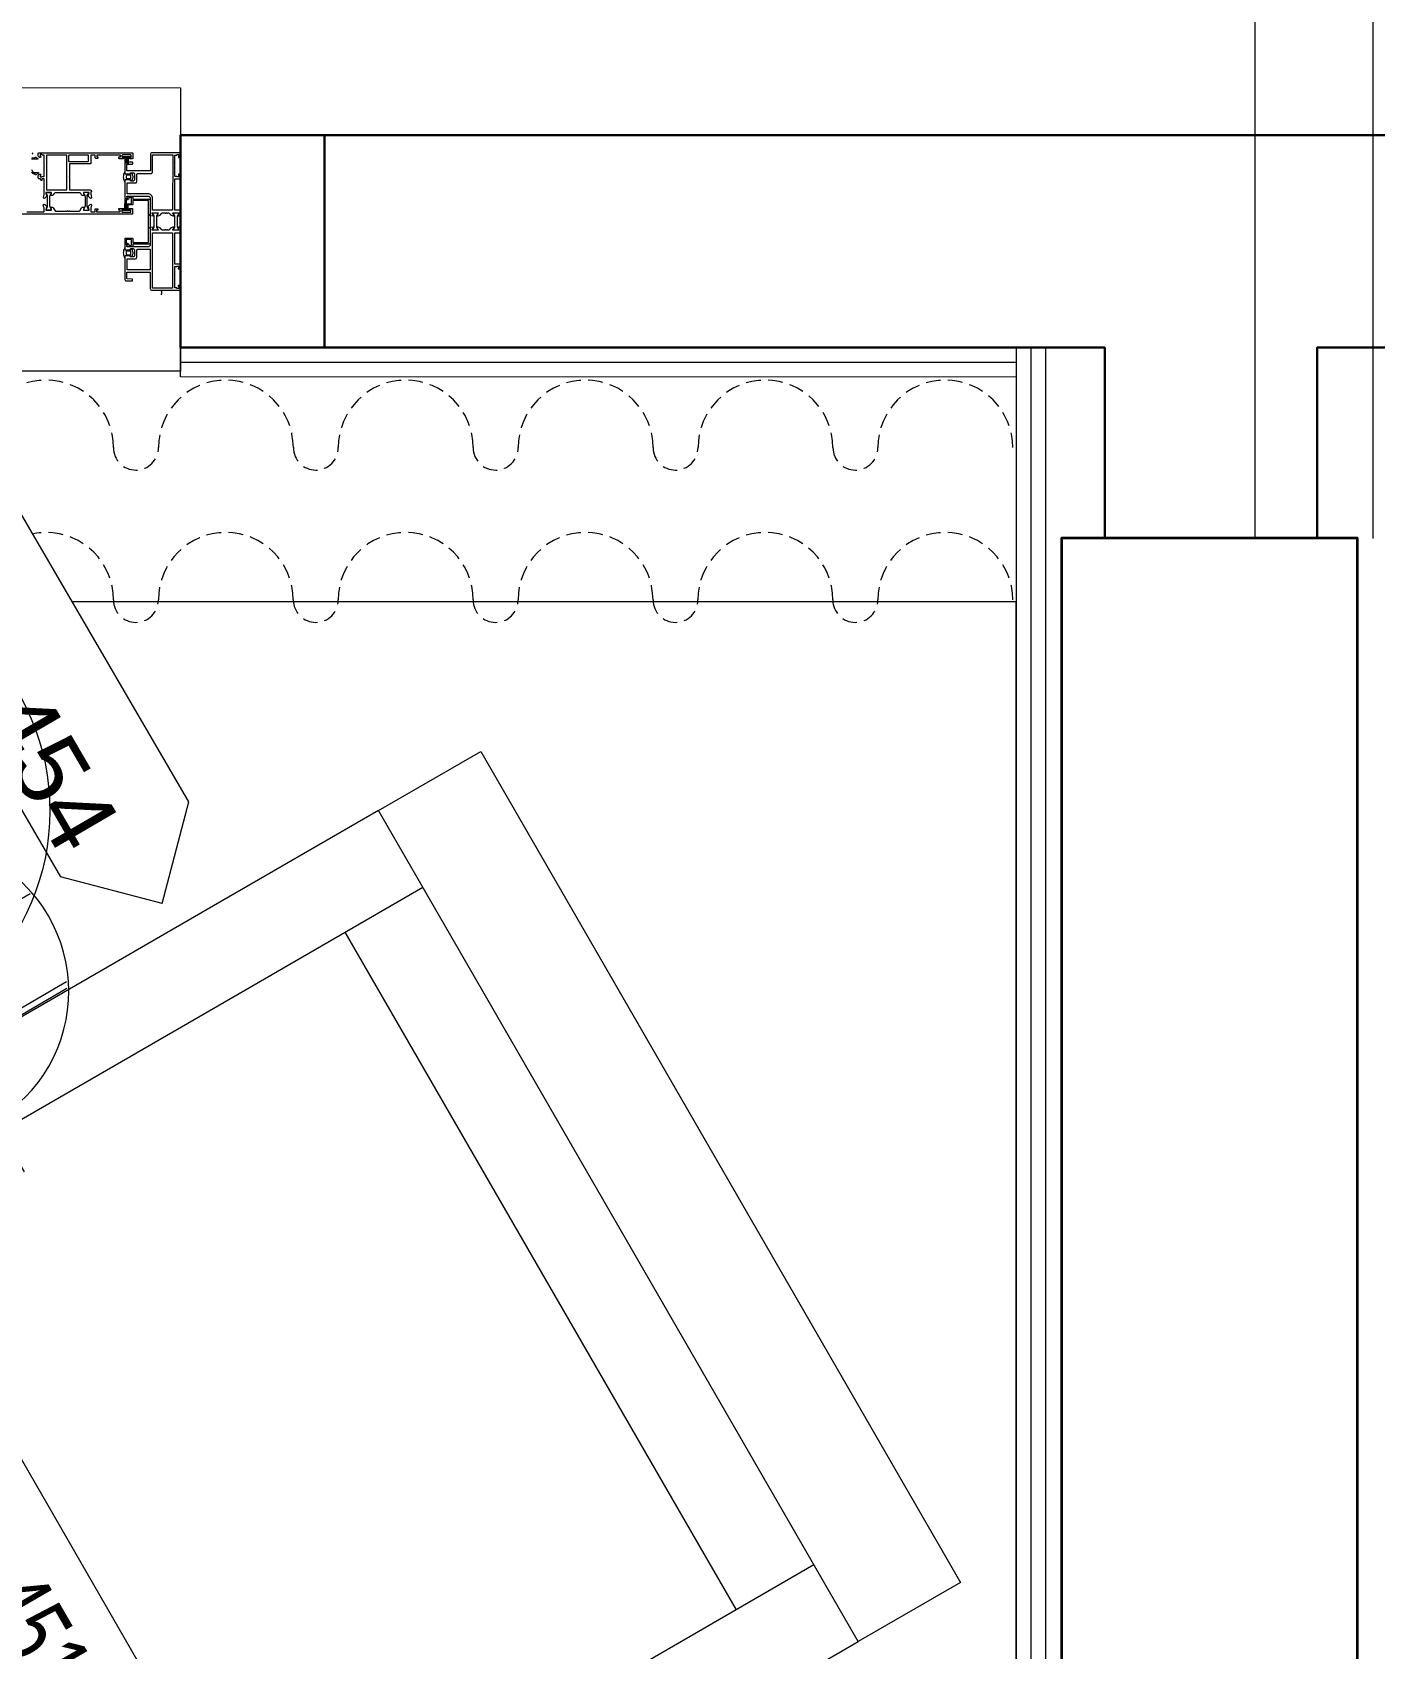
# Model space of a CAD drawing. Header units: centimetres. Extents: x 118932 to 154602, y -32682 to -23521.
# Drawn here: x 139760.7 to 139874.4, y -29583.4 to -29446.5 of the extents above; entities that cross this region are included whole.
import ezdxf
from ezdxf.enums import TextEntityAlignment as Align

# ---------------------------------------------------------------- set-up
doc = ezdxf.new("R2010")
doc.units = ezdxf.units.CM
doc.header["$LTSCALE"] = 50
doc.header["$MEASUREMENT"] = 0
doc.linetypes.add('Dash', pattern=[6.35, 3.175, -3.175])
doc.linetypes.add('HIDDEN', pattern=[0.375, 0.25, -0.125])
for name, color, linetype, lineweight, true_color in [('GEN_00_BL_Yazı', 7, 'Continuous', 0, 0x4f5250), ('GEN_01_TA_Kolon', 7, 'Continuous', 35, 0xd05d28), ('GEN_02_TF_Aydınlatma', 7, 'Continuous', 9, 0xf6a950), ('GEN_02_TF_Mobilya', 7, 'Continuous', 5, 0x745e3d), ('GEN_02_TF_Pencere', 7, 'Continuous', 9, 0x6093ac), ('GEN_05_ML_Alçıpan_giydirme', 7, 'Continuous', 18, 0x7ebab5), ('GEN_05_ML_Mermer', 7, 'Continuous', 9, 0x9d8692), ('GEN_06_GR_Orta', 7, 'Continuous', 20, 0x7a7b7a), ('KALACAK DUVARLAR', 7, 'Continuous', 30, 0x005387), ('ÖRÜLECEK DUVARLAR', 7, 'Continuous', 30, 0xfaca30)]:
    doc.layers.add(name, color=color, linetype=linetype, lineweight=lineweight, true_color=true_color)
doc.layers.add('GEN_02_TF_Halı', color=7, linetype='Continuous', lineweight=5, true_color=0x903373, transparency=0.8)
doc.styles.add('Arial_6', font='arial.ttf', dxfattribs={"height": 59.5325})

# ---------------------------------------------------------------- blocks, each defined once
blk = doc.blocks.new('LEVEL 0_B BLOK_KOLON')
at = {"layer": 'GEN_01_TA_Kolon'}
blk.add_lwpolyline([(-1144, 96.89), (-1144, 96.89), (-1119, 96.89), (-1119, 96.89), (-1119, -0.11), (-1119, -0.11), (-1144, -0.11)], close=True, dxfattribs=at)
blk = doc.blocks.new('KALACAK DUVALAR LEVEL 0 B BLOK')
at = {"layer": 'KALACAK DUVARLAR'}
blk.add_lwpolyline([(-1236.88, -48.9), (-1236.88, -32.79), (-1172.34, -32.79), (-1172.34, -14.79), (-1321, -14.79), (-1321, -32.79), (-1254.88, -32.79), (-1254.88, -48.9)], dxfattribs=at)
blk = doc.blocks.new('P9_')
at = {"layer": 'GEN_02_TF_Pencere', "linetype": 'Continuous'}
for p, q in [((162821.58, -20406, 0), (162821.58, -20406.51, 0)), ((162821.6, -20406, 0), (162821.6, -20406.51, 0)), ((162821.62, -20406, 0), (162821.62, -20406.51, 0)), ((162821.64, -20406, 0), (162821.64, -20406.51, 0)), ((162821.66, -20406, 0), (162821.66, -20406.51, 0)), ((162821.68, -20406, 0), (162821.68, -20406.51, 0)), ((162821.7, -20406, 0), (162821.7, -20406.51, 0)), ((162821.72, -20406, 0), (162821.72, -20406.51, 0)), ((162821.74, -20406, 0), (162821.74, -20406.51, 0)), ((162821.76, -20406, 0), (162821.76, -20406.51, 0)), ((162821.78, -20406, 0), (162821.78, -20406.51, 0)), ((162821.8, -20406, 0), (162821.8, -20406.51, 0)), ((162821.82, -20406, 0), (162821.82, -20406.51, 0)), ((162821.84, -20406, 0), (162821.84, -20406.51, 0)), ((162821.86, -20406, 0), (162821.86, -20406.51, 0)), ((162821.88, -20406, 0), (162821.88, -20406.51, 0)), ((162821.58, -20410.41, 0), (162821.58, -20409.9, 0)), ((162821.6, -20410.41, 0), (162821.6, -20409.9, 0)), ((162821.62, -20410.41, 0), (162821.62, -20409.9, 0)), ((162821.64, -20410.41, 0), (162821.64, -20409.9, 0)), ((162821.66, -20410.41, 0), (162821.66, -20409.9, 0)), ((162821.68, -20410.41, 0), (162821.68, -20409.9, 0)), ((162821.7, -20410.41, 0), (162821.7, -20409.9, 0)), ((162821.72, -20410.41, 0), (162821.72, -20409.9, 0)), ((162821.74, -20410.41, 0), (162821.74, -20409.9, 0)), ((162821.76, -20410.41, 0), (162821.76, -20409.9, 0)), ((162821.78, -20410.41, 0), (162821.78, -20409.9, 0)), ((162821.8, -20410.41, 0), (162821.8, -20409.9, 0)), ((162821.82, -20410.41, 0), (162821.82, -20409.9, 0)), ((162821.84, -20410.41, 0), (162821.84, -20409.9, 0)), ((162821.86, -20410.41, 0), (162821.86, -20409.9, 0)), ((162821.88, -20410.41, 0), (162821.88, -20409.9, 0))]:
    blk.add_line(p, q, dxfattribs=at)
at = {"layer": 'GEN_02_TF_Pencere', "extrusion": (0, 0, -1), "elevation": 0}
for points in [[(-162813.73, -20405.6, 0.41421), (-162813.76, -20405.63), (-162813.76, -20405.69, 0.41421), (-162813.73, -20405.72)], [(-162813.71, -20406.02), (-162813.98, -20406.02), (-162814, -20405.98, 0.414213), (-162814.04, -20405.97), (-162814.21, -20406.07, 0.767327), (-162814.19, -20406.14), (-162813.69, -20406.14, 0.414213)], [(-162813.68, -20407.02), (-162813.78, -20407.18, -0.244575), (-162813.93, -20407.26), (-162814.21, -20407.26, 0.767327), (-162814.24, -20407.36), (-162814.04, -20407.47, 0.577351), (-162814, -20407.45), (-162814, -20407.38), (-162813.93, -20407.38, 0.244575), (-162813.69, -20407.25)], [(-162813.3, -20410.6), (-162814.72, -20410.6, -0.414214), (-162814.75, -20410.57), (-162814.75, -20410.3), (-162814.68, -20410.04, 0.700075), (-162814.79, -20409.97), (-162814.81, -20409.98), (-162814.98, -20410.15, 0.617785), (-162814.97, -20410.21, -0.283333), (-162814.94, -20410.23), (-162814.89, -20410.42), (-162814.89, -20410.44, -0.673162), (-162814.94, -20410.46, 0.202354), (-162814.96, -20410.45), (-162815.35, -20410.45, -0.415901), (-162815.38, -20410.42), (-162815.38, -20410.4, -0.137872), (-162815.38, -20410.38), (-162815.28, -20410.23, 0.585714), (-162815.3, -20410.2), (-162815.44, -20410.2, 0.30109), (-162815.53, -20410.25), (-162815.69, -20410.51, -0.261413), (-162815.77, -20410.55), (-162816.6, -20410.55), (-162816.62, -20410.52), (-162816.64, -20410.55), (-162816.7, -20410.55, 1), (-162816.76, -20410.55), (-162816.84, -20410.55, 1), (-162816.9, -20410.55), (-162817.68, -20410.55, -0.261413), (-162817.77, -20410.51), (-162817.93, -20410.25, 0.261381), (-162818.01, -20410.2), (-162818.16, -20410.2, 0.585524), (-162818.17, -20410.23), (-162818.08, -20410.38, -0.137707), (-162818.08, -20410.4), (-162818.08, -20410.42, -0.414214), (-162818.11, -20410.45), (-162818.49, -20410.45, 0.202488), (-162818.51, -20410.46, -0.673126), (-162818.57, -20410.44), (-162818.57, -20410.42), (-162818.52, -20410.24, -0.283536), (-162818.49, -20410.21, 0.617796), (-162818.48, -20410.15), (-162818.65, -20409.98), (-162818.67, -20409.97, 0.700399), (-162818.77, -20410.04), (-162818.7, -20410.3), (-162818.7, -20410.58, -0.414214), (-162818.73, -20410.61), (-162819.05, -20410.61, -0.414214), (-162819.08, -20410.58), (-162819.08, -20410.37, 0.414214), (-162819.11, -20410.34), (-162819.27, -20410.34, 0.414214), (-162819.3, -20410.37), (-162819.3, -20410.43, 0.414214), (-162819.27, -20410.46), (-162819.2, -20410.46), (-162819.2, -20410.61), (-162821.2, -20410.61), (-162821.2, -20410.46), (-162821.1, -20410.46, 0.414214), (-162821.07, -20410.43), (-162821.07, -20410.36, 0.414214), (-162821.12, -20410.31), (-162821.43, -20410.31, 0.414214), (-162821.5, -20410.38, 0.414214), (-162821.47, -20410.41), (-162821.39, -20410.41, -0.414214), (-162821.34, -20410.46), (-162821.34, -20410.58, -0.414214), (-162821.39, -20410.63), (-162822.06, -20410.63, -0.414214), (-162822.11, -20410.58), (-162822.11, -20410.46, -0.414214), (-162822.06, -20410.41), (-162821.98, -20410.41, 0.414214), (-162821.95, -20410.38, 0.414214), (-162822.02, -20410.31), (-162822.22, -20410.31, 0.414214), (-162822.25, -20410.34), (-162822.25, -20410.78, 0.414214), (-162822.22, -20410.81), (-162822.22, -20410.81), (-162812.28, -20410.8, 0.414214)]]:
    blk.add_lwpolyline(points, format="xyb", dxfattribs=at)
for points in [[(-162814.29, -20405.6), (-162822.23, -20405.6, 0.198912), (-162822.25, -20405.61, 0.198912), (-162822.26, -20405.63), (-162822.26, -20406.07, 0.414214), (-162822.23, -20406.1), (-162822.03, -20406.1, 0.414214), (-162821.96, -20406.03, 0.414214), (-162821.99, -20406), (-162822.07, -20406, -0.414214), (-162822.12, -20405.95), (-162822.12, -20405.83, -0.414214), (-162822.07, -20405.78), (-162821.4, -20405.78, -0.414214), (-162821.35, -20405.83), (-162821.35, -20405.95, -0.414214), (-162821.4, -20406), (-162821.48, -20406, 0.414214), (-162821.51, -20406.03, 0.414214), (-162821.44, -20406.1), (-162821.13, -20406.1, 0.414214), (-162821.08, -20406.05), (-162821.08, -20405.98, 0.414214), (-162821.11, -20405.95), (-162821.21, -20405.95), (-162821.21, -20405.8), (-162819.21, -20405.8), (-162819.21, -20405.95), (-162819.28, -20405.95, 0.414214), (-162819.31, -20405.98), (-162819.31, -20406.04, 0.414214), (-162819.28, -20406.07), (-162819.12, -20406.07, 0.414214), (-162819.09, -20406.04), (-162819.09, -20405.83, -0.414214), (-162819.06, -20405.8), (-162818.71, -20405.8), (-162818.71, -20406.5, 0.414213), (-162818.68, -20406.53), (-162816.91, -20406.53), (-162816.91, -20407.61), (-162816.88, -20407.64), (-162816.91, -20407.67), (-162816.91, -20408.75), (-162818.66, -20408.75, 0.414277), (-162818.76, -20408.85), (-162818.76, -20408.88, 0.339312), (-162818.74, -20408.9), (-162818.72, -20408.91, -0.339802), (-162818.71, -20408.93), (-162818.71, -20409.11), (-162818.78, -20409.38, 0.700085), (-162818.67, -20409.45), (-162818.65, -20409.44), (-162818.48, -20409.27, 0.617948), (-162818.5, -20409.21, -0.283637), (-162818.52, -20409.18), (-162818.57, -20409), (-162818.57, -20408.98, -0.673161), (-162818.52, -20408.96, 0.202488), (-162818.5, -20408.97), (-162818.11, -20408.97, -0.414214), (-162818.08, -20409), (-162818.08, -20409.02, -0.137872), (-162818.08, -20409.04), (-162818.18, -20409.19, 0.585524), (-162818.16, -20409.22), (-162818.02, -20409.22, 0.261413), (-162817.93, -20409.17), (-162817.86, -20409.05, -0.261413), (-162817.77, -20409), (-162816.86, -20409), (-162815.69, -20409, -0.261413), (-162815.61, -20409.05), (-162815.53, -20409.17, 0.261413), (-162815.45, -20409.22), (-162815.3, -20409.22, 0.585524), (-162815.29, -20409.19), (-162815.38, -20409.04, -0.137872), (-162815.38, -20409.02), (-162815.38, -20409, -0.414214), (-162815.35, -20408.97), (-162814.97, -20408.97, 0.202488), (-162814.95, -20408.96, -0.673161), (-162814.89, -20408.98), (-162814.89, -20409), (-162814.94, -20409.18, -0.283637), (-162814.97, -20409.21, 0.617948), (-162814.98, -20409.27), (-162814.81, -20409.44), (-162814.79, -20409.45, 0.700085), (-162814.69, -20409.38), (-162814.76, -20409.12), (-162814.76, -20407.83, -0.414214), (-162814.73, -20407.8), (-162814.59, -20407.8, -0.414214), (-162814.56, -20407.83), (-162814.56, -20407.92, 0.463003), (-162814.52, -20407.95, 0.372825), (-162814.44, -20407.85), (-162814.44, -20407.83, -0.414214), (-162814.41, -20407.8), (-162814.34, -20407.8, 0.414214), (-162814.26, -20407.72), (-162814.26, -20407.55, 0.414214), (-162814.41, -20407.4), (-162814.43, -20407.4, 0.414214), (-162814.46, -20407.43), (-162814.46, -20407.47, 0.380812), (-162814.43, -20407.5, -0.365977), (-162814.41, -20407.53), (-162814.41, -20407.62, -0.414214), (-162814.44, -20407.65), (-162814.55, -20407.65, -0.365977), (-162814.58, -20407.62, 0.369187), (-162814.61, -20407.6), (-162814.73, -20407.6, -0.414214), (-162814.76, -20407.57), (-162814.76, -20406.73), (-162814.79, -20406.7), (-162814.76, -20406.67), (-162814.76, -20405.83, -0.414214), (-162814.73, -20405.8), (-162814.6, -20405.8, 0.365995), (-162814.58, -20405.77, -0.365977), (-162814.55, -20405.75), (-162814.44, -20405.75, -0.414214), (-162814.41, -20405.78), (-162814.41, -20405.87, -0.374045), (-162814.43, -20405.9, 0.366034), (-162814.46, -20405.93), (-162814.46, -20405.97, 0.414214), (-162814.43, -20406), (-162814.41, -20406, 0.414214), (-162814.26, -20405.85), (-162814.26, -20405.63, 0.414214), (-162814.29, -20405.6)], [(-162816.83, -20406.32, -0.198912), (-162816.86, -20406.33), (-162818.48, -20406.33, -0.414214), (-162818.51, -20406.3), (-162818.51, -20405.83, -0.414214), (-162818.48, -20405.8), (-162816.86, -20405.8, -0.414214), (-162816.83, -20405.83), (-162816.83, -20406.3, -0.198912), (-162816.83, -20406.32)], [(-162826.3, -20405.6), (-162823.91, -20405.6, -0.414214), (-162823.76, -20405.75), (-162823.76, -20407.11, 0.414214), (-162823.73, -20407.14), (-162821.79, -20407.14, 0.414214), (-162821.76, -20407.11), (-162821.76, -20406.6, 0.400696), (-162821.79, -20406.57), (-162822.23, -20406.55, -0.400696), (-162822.26, -20406.52), (-162822.26, -20406.43, -0.414214), (-162822.23, -20406.4), (-162821.7, -20406.4, -0.414214), (-162821.6, -20406.5), (-162821.6, -20407.32, -0.399104), (-162821.65, -20407.37), (-162822.03, -20407.39, -0.429487), (-162822.06, -20407.36), (-162822.06, -20407.34, 0.414214), (-162822.11, -20407.29), (-162822.3, -20407.29, 0.414214), (-162822.4, -20407.39), (-162822.4, -20407.89, 0.414214), (-162822.3, -20407.99), (-162822.11, -20407.99, 0.414214), (-162822.06, -20407.94), (-162822.06, -20407.92, -0.429495), (-162822.03, -20407.89), (-162821.65, -20407.91, -0.399096), (-162821.6, -20407.96), (-162821.6, -20409.43, -0.414214), (-162821.63, -20409.46), (-162821.77, -20409.46, -0.518649), (-162821.8, -20409.42), (-162821.76, -20409.3, 0.518649), (-162821.79, -20409.26), (-162823.55, -20409.26, 0.414214), (-162823.75, -20409.46), (-162823.75, -20410.77, 0.41134), (-162823.72, -20410.8, -0.312805), (-162823.71, -20410.81), (-162823.68, -20410.89, -0.493156), (-162823.69, -20410.92), (-162823.99, -20410.95, -0.957545), (-162824, -20410.91, 0.268123), (-162823.98, -20410.9), (-162823.92, -20410.74, 0.843087), (-162823.93, -20410.68), (-162824.39, -20410.68, 0.577366), (-162824.41, -20410.72), (-162824.32, -20410.88, 0.182928), (-162824.31, -20410.89, -0.849637), (-162824.32, -20410.93), (-162824.41, -20410.93, -0.267944), (-162824.67, -20410.78), (-162824.7, -20410.73, 0.267964), (-162824.78, -20410.68), (-162824.91, -20410.68), (-162824.93, -20410.72), (-162824.95, -20410.68), (-162825.01, -20410.68, -1), (-162825.07, -20410.68), (-162825.15, -20410.68, -1), (-162825.21, -20410.68), (-162825.29, -20410.68, 0.267966), (-162825.38, -20410.73), (-162825.41, -20410.78, -0.267944), (-162825.67, -20410.93), (-162825.76, -20410.93, -0.849744), (-162825.77, -20410.89, 0.182697), (-162825.76, -20410.88), (-162825.67, -20410.72, 0.577366), (-162825.69, -20410.68), (-162826.14, -20410.68, 0.843081), (-162826.15, -20410.74), (-162826.1, -20410.9, 0.267761), (-162826.08, -20410.91, -0.957329), (-162826.09, -20410.95), (-162826.32, -20410.93), (-162826.32, -20410.77), (-162826.32, -20410.49, -0.414214), (-162826.29, -20410.46), (-162825.85, -20410.46, 0.414214), (-162825.82, -20410.43), (-162825.83, -20407.8), (-162826.24, -20407.8, -0.414214), (-162826.33, -20407.72), (-162826.33, -20407.55, -0.414214), (-162826.18, -20407.4), (-162826.15, -20407.4, -0.414214), (-162826.13, -20407.42), (-162826.13, -20407.47, -0.36604), (-162826.15, -20407.5, 0.365984), (-162826.18, -20407.53), (-162826.18, -20407.62, 0.414214), (-162826.15, -20407.65), (-162826.04, -20407.65, 0.367429), (-162826.01, -20407.62, -0.364526), (-162825.98, -20407.6), (-162825.86, -20407.6, 0.414214), (-162825.83, -20407.57), (-162825.83, -20406.73), (-162825.8, -20406.7), (-162825.83, -20406.67), (-162825.83, -20405.83, 0.414214), (-162825.86, -20405.8), (-162825.98, -20405.8, -0.364526), (-162826.01, -20405.77, 0.367429), (-162826.04, -20405.75), (-162826.15, -20405.75, 0.414214), (-162826.18, -20405.78), (-162826.18, -20405.87, 0.365984), (-162826.15, -20405.9, -0.36604), (-162826.13, -20405.93), (-162826.13, -20405.98, -0.414214), (-162826.15, -20406), (-162826.18, -20406, -0.414214), (-162826.33, -20405.85), (-162826.33, -20405.63, -0.414214), (-162826.3, -20405.6)], [(-162823.94, -20405.78), (-162825.65, -20405.78), (-162825.64, -20410.46), (-162823.93, -20410.46), (-162823.93, -20409.46, -0.414214), (-162823.55, -20409.08), (-162821.81, -20409.08, 0.414214), (-162821.78, -20409.05), (-162821.78, -20408.17, 0.414214), (-162821.81, -20408.14), (-162822.5, -20408.14, -0.414214), (-162822.6, -20408.04), (-162822.6, -20407.44, 0.414214), (-162822.7, -20407.34), (-162823.84, -20407.34, -0.414214), (-162823.94, -20407.24), (-162823.94, -20405.78)], [(-162821.6, -20408.08, 0.064394), (-162821.52, -20407.87, 0.064394), (-162821.49, -20407.64, 0.129325), (-162821.6, -20407.21), (-162821.6, -20407.36, -0.399528), (-162821.63, -20407.39), (-162822.05, -20407.42, -0.414214), (-162822.08, -20407.39), (-162822.08, -20407.36, 0.414214), (-162822.11, -20407.33), (-162822.11, -20407.33, 0.295923), (-162822.2, -20407.39, 0.104809), (-162822.26, -20407.65, 0.104809), (-162822.2, -20407.9, 0.295923), (-162822.11, -20407.96), (-162822.11, -20407.96, 0.414214), (-162822.08, -20407.93), (-162822.08, -20407.91, -0.414214), (-162822.05, -20407.88), (-162821.63, -20407.9, -0.399528), (-162821.6, -20407.93), (-162821.6, -20408.08)], [(-162821.75, -20407.79), (-162822.07, -20407.77, -0.337036), (-162822.1, -20407.75, -0.054259), (-162822.11, -20407.65, -0.054259), (-162822.1, -20407.54, -0.337036), (-162822.07, -20407.52), (-162821.75, -20407.5, -0.32284), (-162821.72, -20407.52, -0.093955), (-162821.69, -20407.64, -0.093955), (-162821.72, -20407.77, -0.32284), (-162821.75, -20407.79)], [(-162815.22, -20409.29), (-162815.22, -20410.13, -0.131653), (-162815.24, -20410.19), (-162815.34, -20410.37), (-162815.34, -20410.41, 0.414213), (-162815.3, -20410.45), (-162814.96, -20410.45, 0.414214), (-162814.92, -20410.41), (-162814.92, -20410.37), (-162815.03, -20410.19, -0.131652), (-162815.04, -20410.13), (-162815.04, -20409.29, -0.131652), (-162815.03, -20409.23), (-162814.92, -20409.05), (-162814.92, -20409.01, 0.414214), (-162814.96, -20408.97), (-162815.3, -20408.97, 0.414213), (-162815.34, -20409.01), (-162815.34, -20409.05), (-162815.24, -20409.23, -0.131652), (-162815.22, -20409.29)], [(-162818.22, -20409.29), (-162818.22, -20410.13, 0.131653), (-162818.2, -20410.19), (-162818.1, -20410.37), (-162818.1, -20410.41, -0.414213), (-162818.14, -20410.45), (-162818.48, -20410.45, -0.414214), (-162818.52, -20410.41), (-162818.52, -20410.37), (-162818.41, -20410.19, 0.131652), (-162818.4, -20410.13), (-162818.4, -20409.29, 0.131652), (-162818.41, -20409.23), (-162818.52, -20409.05), (-162818.52, -20409.01, -0.414214), (-162818.48, -20408.97), (-162818.14, -20408.97, -0.414213), (-162818.1, -20409.01), (-162818.1, -20409.05), (-162818.2, -20409.23, 0.131652), (-162818.22, -20409.29)], [(-162822.26, -20413.53, 0.198912), (-162822.25, -20413.55, 0.198912), (-162822.23, -20413.56), (-162821.82, -20413.56, 0.518649), (-162821.79, -20413.52), (-162821.83, -20413.4, -0.518649), (-162821.8, -20413.36), (-162821.64, -20413.36, 0.414214), (-162821.61, -20413.33), (-162821.61, -20412.87, 0.414214), (-162821.64, -20412.84), (-162822.23, -20412.84, 0.414214), (-162822.26, -20412.87), (-162822.26, -20413.21), (-162823.61, -20413.21), (-162823.61, -20411.43), (-162823.61, -20409.64), (-162822.26, -20409.64), (-162822.26, -20409.98, 0.414214), (-162822.23, -20410.01), (-162821.64, -20410.01, 0.414214), (-162821.61, -20409.98), (-162821.61, -20409.52, 0.414214), (-162821.64, -20409.49), (-162821.8, -20409.49, -0.518649), (-162821.83, -20409.45), (-162821.79, -20409.33, 0.518649), (-162821.82, -20409.29), (-162822.23, -20409.29, 0.414214), (-162822.26, -20409.32), (-162822.26, -20409.49, -0.414214), (-162822.29, -20409.52), (-162823.7, -20409.52, 0.414214), (-162823.73, -20409.55), (-162823.73, -20411.43), (-162823.73, -20413.3, 0.414214), (-162823.7, -20413.33), (-162822.29, -20413.33, -0.414214), (-162822.26, -20413.36), (-162822.26, -20413.53)], [(-162822.16, -20409.88), (-162822.16, -20409.44, -0.395113), (-162822.13, -20409.41), (-162821.92, -20409.4, 0.505029), (-162821.78, -20409.59), (-162821.74, -20409.59, -0.414214), (-162821.71, -20409.62), (-162821.71, -20409.88, -0.414214), (-162821.74, -20409.91), (-162822.13, -20409.91, -0.414214), (-162822.16, -20409.88)], [(-162824.27, -20411), (-162824.27, -20411.85, -0.131652), (-162824.28, -20411.91), (-162824.38, -20412.09), (-162824.38, -20412.12, 0.414214), (-162824.34, -20412.16), (-162824, -20412.16, 0.414214), (-162823.96, -20412.12), (-162823.96, -20412.09), (-162824.07, -20411.91, -0.131652), (-162824.09, -20411.85), (-162824.09, -20411, -0.131652), (-162824.07, -20410.94), (-162823.97, -20410.76), (-162823.97, -20410.72, 0.414214), (-162824.01, -20410.68), (-162824.35, -20410.68, 0.414214), (-162824.39, -20410.72), (-162824.39, -20410.76), (-162824.28, -20410.94, -0.131652), (-162824.27, -20411)], [(-162826.02, -20411), (-162826.02, -20411.85, -0.131652), (-162826.04, -20411.91), (-162826.14, -20412.09), (-162826.14, -20412.12, 0.414214), (-162826.1, -20412.16), (-162825.76, -20412.16, 0.414214), (-162825.72, -20412.12), (-162825.72, -20412.09), (-162825.83, -20411.91, -0.131652), (-162825.84, -20411.85), (-162825.84, -20411, -0.131652), (-162825.83, -20410.94), (-162825.72, -20410.76), (-162825.72, -20410.72, 0.414214), (-162825.76, -20410.68), (-162826.1, -20410.68, 0.414214), (-162826.14, -20410.72), (-162826.14, -20410.76), (-162826.04, -20410.94, -0.131652), (-162826.02, -20411)], [(-162825.82, -20415.04), (-162825.82, -20412.41, 0.414214), (-162825.85, -20412.38), (-162826.29, -20412.38, -0.414214), (-162826.32, -20412.35), (-162826.32, -20412.07), (-162826.32, -20411.91), (-162826.09, -20411.89, -0.957329), (-162826.08, -20411.93, 0.267761), (-162826.1, -20411.94), (-162826.15, -20412.1, 0.843081), (-162826.14, -20412.16), (-162825.69, -20412.16, 0.577366), (-162825.67, -20412.12), (-162825.76, -20411.96, 0.182697), (-162825.77, -20411.95, -0.849744), (-162825.76, -20411.91), (-162825.67, -20411.91, -0.267944), (-162825.41, -20412.06), (-162825.38, -20412.11, 0.267966), (-162825.29, -20412.16), (-162825.21, -20412.16, -1), (-162825.15, -20412.16), (-162825.07, -20412.16, -1), (-162825.01, -20412.16), (-162824.95, -20412.16), (-162824.93, -20412.12), (-162824.91, -20412.16), (-162824.78, -20412.16, 0.267964), (-162824.7, -20412.11), (-162824.67, -20412.06, -0.267944), (-162824.41, -20411.91), (-162824.32, -20411.91, -0.849637), (-162824.31, -20411.95, 0.182928), (-162824.32, -20411.96), (-162824.41, -20412.12, 0.577366), (-162824.38, -20412.16), (-162823.93, -20412.16, 0.843087), (-162823.92, -20412.1), (-162823.98, -20411.94, 0.268123), (-162824, -20411.93, -0.957545), (-162823.99, -20411.89), (-162823.69, -20411.92, -0.493156), (-162823.67, -20411.94), (-162823.71, -20412.03, -0.312805), (-162823.72, -20412.04, 0.41134), (-162823.75, -20412.07), (-162823.75, -20413.37, 0.414214), (-162823.55, -20413.57), (-162821.78, -20413.57, 0.414214), (-162821.75, -20413.54), (-162821.8, -20413.4, -0.414214), (-162821.77, -20413.37), (-162821.63, -20413.37, -0.414214), (-162821.6, -20413.4), (-162821.6, -20413.75, -0.399096), (-162821.65, -20413.8), (-162822.02, -20413.82, -0.429495), (-162822.05, -20413.79), (-162822.05, -20413.77, 0.414214), (-162822.1, -20413.72), (-162822.3, -20413.72, 0.414214), (-162822.4, -20413.82), (-162822.4, -20414.32, 0.414214), (-162822.3, -20414.42), (-162822.1, -20414.42, 0.414214), (-162822.05, -20414.37), (-162822.05, -20414.35, -0.429487), (-162822.02, -20414.32), (-162821.65, -20414.34, -0.399104), (-162821.6, -20414.39), (-162821.6, -20416.34, -0.414214), (-162821.7, -20416.44), (-162822.22, -20416.44, -0.414214), (-162822.25, -20416.41), (-162822.25, -20416.32, -0.400696), (-162822.22, -20416.29), (-162821.79, -20416.27, 0.400696), (-162821.76, -20416.24), (-162821.76, -20415.73, 0.414214), (-162821.79, -20415.7), (-162823.72, -20415.7, 0.414214), (-162823.75, -20415.73), (-162823.75, -20417.09, -0.414214), (-162823.9, -20417.24), (-162826.29, -20417.24, -0.414214), (-162826.32, -20417.21), (-162826.32, -20416.99, -0.414214), (-162826.17, -20416.84), (-162826.14, -20416.84, -0.414214), (-162826.12, -20416.86), (-162826.12, -20416.91, -0.36604), (-162826.15, -20416.94, 0.365984), (-162826.17, -20416.97), (-162826.17, -20417.06, 0.414214), (-162826.14, -20417.09), (-162826.03, -20417.09, 0.367429), (-162826, -20417.07, -0.364526), (-162825.97, -20417.04), (-162825.85, -20417.04, 0.414214), (-162825.82, -20417.01), (-162825.82, -20416.17), (-162825.79, -20416.14), (-162825.82, -20416.11), (-162825.82, -20415.27, 0.414214), (-162825.85, -20415.24), (-162825.97, -20415.24, -0.364526), (-162826, -20415.22, 0.367429), (-162826.03, -20415.19), (-162826.14, -20415.19, 0.414214), (-162826.17, -20415.22), (-162826.17, -20415.31, 0.365984), (-162826.15, -20415.34, -0.36604), (-162826.12, -20415.37), (-162826.12, -20415.42, -0.414214), (-162826.14, -20415.44), (-162826.17, -20415.44, -0.414214), (-162826.32, -20415.29), (-162826.32, -20415.12, -0.414214), (-162826.24, -20415.04), (-162825.82, -20415.04)], [(-162822.15, -20413.43, -0.190395), (-162822.16, -20413.41), (-162822.16, -20412.97, -0.414214), (-162822.13, -20412.94), (-162821.74, -20412.94, -0.414214), (-162821.71, -20412.97), (-162821.71, -20413.23, -0.414214), (-162821.74, -20413.26), (-162821.78, -20413.26, 0.505029), (-162821.92, -20413.46), (-162822.13, -20413.44, -0.190395), (-162822.15, -20413.43)], [(-162821.6, -20414.51, 0.064394), (-162821.52, -20414.3, 0.064394), (-162821.49, -20414.08, 0.129325), (-162821.6, -20413.65), (-162821.6, -20413.8, -0.399528), (-162821.63, -20413.83), (-162822.04, -20413.85, -0.414214), (-162822.07, -20413.82), (-162822.07, -20413.79, 0.414214), (-162822.1, -20413.76), (-162822.11, -20413.76, 0.295923), (-162822.2, -20413.82, 0.104809), (-162822.26, -20414.08, 0.104809), (-162822.2, -20414.34, 0.295923), (-162822.11, -20414.4), (-162822.1, -20414.4, 0.414214), (-162822.07, -20414.37), (-162822.07, -20414.34, -0.414214), (-162822.04, -20414.31), (-162821.63, -20414.33, -0.399528), (-162821.6, -20414.36), (-162821.6, -20414.51)], [(-162821.74, -20414.23), (-162822.07, -20414.21, -0.337036), (-162822.1, -20414.19, -0.054259), (-162822.11, -20414.08, -0.054259), (-162822.1, -20413.98, -0.337036), (-162822.07, -20413.95), (-162821.74, -20413.94, -0.32284), (-162821.71, -20413.96, -0.093955), (-162821.69, -20414.08, -0.093955), (-162821.71, -20414.21, -0.32284), (-162821.74, -20414.23)], [(-162823.75, -20413.8), (-162823.75, -20415.49, 0.414189), (-162823.72, -20415.52), (-162821.81, -20415.52, 0.414238), (-162821.78, -20415.49), (-162821.78, -20414.6, 0.414214), (-162821.81, -20414.57), (-162822.5, -20414.57, -0.414214), (-162822.6, -20414.47), (-162822.6, -20413.87, 0.414214), (-162822.7, -20413.77), (-162823.72, -20413.77, 0.414214), (-162823.75, -20413.8)]]:
    blk.add_lwpolyline(points, format="xyb", close=True, dxfattribs=at)
for points in [[(-162816.67, -20405.8), (-162814.96, -20405.8), (-162814.96, -20408.75), (-162816.67, -20408.75), (-162816.67, -20405.8)], [(-162825.64, -20412.38), (-162825.64, -20417.06), (-162823.93, -20417.06), (-162823.93, -20412.38), (-162825.64, -20412.38)]]:
    blk.add_lwpolyline(points, close=True, dxfattribs=at)
at = {"layer": 'GEN_02_TF_Pencere', "linetype": 'Continuous', "elevation": 0}
for points in [[(162822.07, -20406), (162821.39, -20406), (162821.39, -20405.91), (162822.07, -20405.91), (162822.07, -20406)], [(162821.39, -20410.41), (162822.07, -20410.41), (162822.07, -20410.5), (162821.39, -20410.5), (162821.39, -20410.41)]]:
    blk.add_lwpolyline(points, close=True, dxfattribs=at)
at = {"layer": 'GEN_02_TF_Pencere'}
blk.add_arc((162824.4, -20417.44, 0), 0.332, 322.1261, 37.8376, dxfattribs=at)
at = {"layer": 'GEN_05_ML_Mermer', "elevation": 0}
blk.add_lwpolyline([(162826.32, -20424.1), (162631.32, -20424.1), (162631.33, -20400.03), (162826.32, -20400.09)], close=True, dxfattribs=at)
blk = doc.blocks.new('DOGRAMA LEVEL 0 B BLOK')
at = {"layer": 'GEN_05_ML_Alçıpan_giydirme', "color": 1}
blk.add_blockref('P9_', (-162726.87, 20295, 0), dxfattribs=at)
blk = doc.blocks.new('ÖRÜLECEK DUVAR LEVEL 0 B BLOK')
at = {"layer": 'ÖRÜLECEK DUVARLAR', "elevation": 0}
blk.add_lwpolyline([(-195.24, 820.59), (-207.42, 820.59), (-207.42, 838.59), (-195.24, 838.59)], close=True, dxfattribs=at)
blk = doc.blocks.new('zemin kat vaziyet')
at = {"layer": 'GEN_06_GR_Orta', "elevation": 0}
for points in [[(3492.38, -3225.56), (3492.38, -3006.04), (3094.38, -3006.04), (3094.38, -3225.56)], [(3482.38, -3225.56), (3482.38, -3016.04), (3104.38, -3016.04), (3104.38, -3225.56)]]:
    blk.add_lwpolyline(points, dxfattribs=at)
blk = doc.blocks.new('DUVAR LEVEL 0 B LBOK')
at = {"layer": 'GEN_05_ML_Alçıpan_giydirme', "elevation": 0}
for points in [[(-598.76, 817.47), (-527.95, 817.46), (-527.95, 816.21), (-598.76, 816.22)], [(-527.95, 817.44), (-527.95, 320.95), (-525.45, 320.95), (-525.45, 817.44)], [(-598.76, 816.24), (-527.95, 816.23), (-527.95, 814.98), (-598.76, 814.99)]]:
    blk.add_lwpolyline(points, close=True, dxfattribs=at)
blk.add_lwpolyline([(-526.7, 320.95), (-526.7, 817.44)], dxfattribs=at)
blk = doc.blocks.new('Drapery Nest - Drape-V397-TYPE F')
at = {"layer": 'GEN_02_TF_Mobilya', "linetype": 'HIDDEN'}
for points in [[(0, 95.2, -1), (0, 133.3, 1), (0, 247.6, -1), (0, 285.7, 1), (0, 400, -1), (0, 438.1, 1), (0, 400, -1), (0, 285.7, 1), (0, 247.6, -1), (0, 133.3, 1), (0, 95.2, -1), (0, -19.1, 1)], [(-1.8, -362, -1), (-1.8, -323.9, 1), (-1.8, -209.6, -1), (-1.8, -171.5, 1), (-1.8, -57.2, -1), (-1.8, -19.1, 1), (-1.8, -57.2, -1), (-1.8, -171.5, 1), (-1.8, -209.6, -1), (-1.8, -323.9, 1), (-1.8, -362, -1), (-1.8, -476.3, 1)], [(-1.8, -819.2, -1), (-1.8, -781.1, 1), (-1.8, -666.8, -1), (-1.8, -628.7, 1), (-1.8, -514.4, -1), (-1.8, -476.3, 1), (-1.8, -514.4, -1), (-1.8, -628.7, 1), (-1.8, -666.8, -1), (-1.8, -781.1, 1), (-1.8, -819.2, -1), (-1.8, -933.5, 1)]]:
    blk.add_lwpolyline(points, format="xyb", close=True, dxfattribs=at)
blk = doc.blocks.new('Drapery Nest - Drape-V396-TYPE F')
at = {"layer": 'GEN_02_TF_Mobilya', "linetype": 'HIDDEN'}
for points in [[(0, 95.25, -1), (0, 133.35, 1), (0, 247.65, -1), (0, 285.75, 1), (0, 400.05, -1), (0, 438.15, 1), (0, 400.05, -1), (0, 285.75, 1), (0, 247.65, -1), (0, 133.35, 1), (0, 95.25, -1), (0, -19.05, 1)], [(0, -361.95, -1), (0, -323.85, 1), (0, -209.55, -1), (0, -171.45, 1), (0, -57.15, -1), (0, -19.05, 1), (0, -57.15, -1), (0, -171.45, 1), (0, -209.55, -1), (0, -323.85, 1), (0, -361.95, -1), (0, -476.25, 1)], [(0, -819.15, -1), (0, -781.05, 1), (0, -666.75, -1), (0, -628.65, 1), (0, -514.35, -1), (0, -476.25, 1), (0, -514.35, -1), (0, -628.65, 1), (0, -666.75, -1), (0, -781.05, 1), (0, -819.15, -1), (0, -933.45, 1)]]:
    blk.add_lwpolyline(points, format="xyb", close=True, dxfattribs=at)
blk = doc.blocks.new('FFE-Tag')
at = {"color": 0}
blk.add_wipeout([(-8.761, 0), (-6.189, 2.572), (6.189, 2.572), (8.761, 0), (6.189, -2.572), (-6.189, -2.572)], dxfattribs=at).dxf.layer = 'GEN_00_BL_Yazı'
at = {"layer": 'GEN_00_BL_Yazı', "color": 0}
for p, q in [((-8.761, 0), (-6.189, 2.572)), ((6.189, 2.572), (-6.189, 2.572)), ((8.761, 0), (6.189, 2.572)), ((-8.761, 0), (-6.189, -2.572)), ((8.761, 0), (6.189, -2.572)), ((-6.189, -2.572), (6.189, -2.572))]:
    blk.add_line(p, q, dxfattribs=at)
blk = doc.blocks.new('UP-451_LoungeChair')
at = {"layer": 'GEN_02_TF_Mobilya'}
for p, q in [((-406.4, 406.4), (-331.4, 406.4)), ((-406.4, -144.9), (-406.4, 406.4)), ((-331.4, 406.4), (331.4, 406.4)), ((-331.4, 406.4), (-331.4, -126.6)), ((331.4, 406.4), (406.4, 406.4)), ((331.4, -306.4), (331.4, 406.4)), ((406.4, 406.4), (406.4, -306.4)), ((-331.4, -126.6), (-331.4, -306.4)), ((-406.4, -306.4), (-406.4, -144.9)), ((-331.4, -230.2), (331.4, -230.2)), ((406.4, -306.4), (-406.4, -306.4)), ((-406.4, -306.4), (-406.4, -406.4)), ((406.4, -406.4), (406.4, -306.4)), ((-406.4, -406.4), (406.4, -406.4))]:
    blk.add_line(p, q, dxfattribs=at)
at = {"layer": 'GEN_00_BL_Yazı', "xscale": -24.48801272789174, "yscale": 24.48801272789174, "zscale": 24.48801272789174, "rotation": 179.9999999999789}
blk.add_blockref('FFE-Tag', (0, 293.4), dxfattribs=at)
at = {"layer": 'GEN_00_BL_Yazı', "style": 'Arial_6', "width": 0.7}
blk.add_attdef('KOD', text='', height=60, rotation=360, dxfattribs=at).set_placement((0, 293.4), align=Align.MIDDLE_CENTER)
blk = doc.blocks.new('FFE Tag-Multi-MSD - FFE Tag-Multi-MSD-8152404-TYPE A-01 - FURNITURE PLAN')
blk.add_wipeout([(-8.761, 0), (-6.189, 2.572), (6.189, 2.572), (8.761, 0), (6.189, -2.572), (-6.189, -2.572)]).dxf.layer = 'GEN_00_BL_Yazı'
at = {"layer": 'GEN_00_BL_Yazı'}
for p, q in [((-8.761, 0), (-6.189, 2.572)), ((6.189, 2.572), (-6.189, 2.572)), ((8.761, 0), (6.189, 2.572)), ((-8.761, 0), (-6.189, -2.572)), ((8.761, 0), (6.189, -2.572)), ((-6.189, -2.572), (6.189, -2.572))]:
    blk.add_line(p, q, dxfattribs=at)
blk = doc.blocks.new('LT-454')
at = {"layer": 'GEN_00_BL_Yazı', "insert": (-8, 0), "char_height": 6, "attachment_point": 1, "rotation": 90, "style": 'Arial_6'}
blk.add_mtext('LT-454', dxfattribs=at)
blk = doc.blocks.new('*U614')
at = {"layer": 'GEN_02_TF_Aydınlatma', "lineweight": 5}
h = blk.add_hatch(dxfattribs=at)
h.set_pattern_fill('FP_8', color=256, style=0, pattern_type=2)
h.set_pattern_definition([(0, (0, 0), (279.4, 127), [1905, -254, 635, -127]), (0, (168.91, 63.5), (-127, 168.91), [381, -41.91, 762, -95.25]), (0, (63.5, 107.95), (660.4, 85.09), [1016, -177.8, 508, -127])])
h.paths.add_polyline_path([(-102.7, 73.6), (-120.8, 38.2), (-127, -1.1), (-120.8, -40.3), (-102.7, -75.7), (-74.6, -103.8), (-39.2, -121.9), (0, -128.1), (39.2, -121.9), (74.6, -103.8), (102.7, -75.7), (120.8, -40.3), (127, -1.1), (120.8, 38.2), (102.7, 73.6), (74.6, 101.7), (39.2, 119.7), (12.7, 123.9), (12.7, -26.5), (-12.7, -26.5), (-12.7, 123.9), (-39.2, 119.7), (-74.6, 101.7)])
at = {"layer": 'GEN_02_TF_Aydınlatma'}
for p, q in [((-12.7, 279.4), (12.7, 279.4)), ((-12.7, -26.5), (-12.7, 279.4)), ((12.7, 279.4), (12.7, -26.5)), ((-12.7, -26.5), (12.7, -26.5))]:
    blk.add_line(p, q, dxfattribs=at)
at = {"layer": 'GEN_02_TF_Aydınlatma', "linetype": 'Dash', "lineweight": 5}
blk.add_line((0, 175.9), (0, -178.1), dxfattribs=at)
at = {"layer": 'GEN_02_TF_Aydınlatma'}
for radius, start, end in [(127, 95.8249, 180), (127, 0, 84.1751), (12.5, 0, 180), (127, 180, 0), (12.5, 180, 0)]:
    blk.add_arc((0, -1.1), radius, start, end, dxfattribs=at)
at = {"layer": 'GEN_00_BL_Yazı', "xscale": 24.48801272789175, "yscale": 24.48801272789175, "zscale": 24.48801272789175, "rotation": 90}
blk.add_blockref('FFE Tag-Multi-MSD - FFE Tag-Multi-MSD-8152404-TYPE A-01 - FURNITURE PLAN', (215.4, 174), dxfattribs=at)
at = {"layer": 'GEN_02_TF_Aydınlatma'}
blk.add_circle((0, 175.9), 200, dxfattribs=at)
at = {"layer": 'GEN_00_BL_Yazı', "xscale": 10, "yscale": 10, "zscale": 10, "rotation": 180}
blk.add_blockref('LT-454', (140.8, 300.9), dxfattribs=at)
blk = doc.blocks.new('b blok level 0 tefriş')
at = {"xscale": 0.1000000000000026, "yscale": 0.1000000000000026, "zscale": 0.1000000000000026, "rotation": 90}
for name, p in [('Drapery Nest - Drape-V397-TYPE F', (509.04, 83.22, 0)), ('Drapery Nest - Drape-V396-TYPE F', (509.04, 70.14, 0))]:
    blk.add_blockref(name, p, dxfattribs=at)
ref = blk.add_blockref('UP-451_LoungeChair', (542.44, 1.78, 0), dxfattribs=dict(xscale=-0.09999999999999999, yscale=0.09999999999999998, zscale=0.09999999999999999, rotation=120.0000187160383))
ref.add_attrib('KOD', 'UP-451', dxfattribs={"layer": 'GEN_00_BL_Yazı', "height": 6, "rotation": 300, "style": 'Arial_6', "width": 0.7}).set_placement((517.03, -12.89, 0), align=Align.MIDDLE_CENTER)
at = {"layer": 'GEN_02_TF_Halı', "elevation": 0}
blk.add_lwpolyline([(602.68, -42.21), (602.68, 69.99), (382.68, 69.99), (382.68, -350.01), (602.68, -350.01), (602.68, -331.77)], dxfattribs=at)
at = {"layer": 'GEN_02_TF_Aydınlatma', "xscale": 0.09999999999999998, "yscale": 0.09999999999999998, "zscale": 0.09999999999999998, "rotation": 30.2196809235572}
blk.add_blockref('*U614', (509.65, 37.08, 0), dxfattribs=at)

msp = doc.modelspace()

# ---------------------------------------------------------------- block references
for name, p in [('zemin kat vaziyet', (136381.94, -26263.8, 0)), ('LEVEL 0_B BLOK_KOLON', (140991.94, -29586.18, 0)), ('KALACAK DUVALAR LEVEL 0 B BLOK', (141106.44, -29440.39, 0)), ('DOGRAMA LEVEL 0 B BLOK', (139673.81, -29346.08, 0)), ('DUVAR LEVEL 0 B LBOK', (140372.02, -30290.65)), ('ÖRÜLECEK DUVAR LEVEL 0 B BLOK', (139980.68, -30293.77))]:
    msp.add_blockref(name, p)

# ---------------------------------------------------------------- next in the draw order: block references
msp.add_blockref('b blok level 0 tefriş', (139241.38, -29564.69, 0))

doc.saveas('drawing.dxf')
